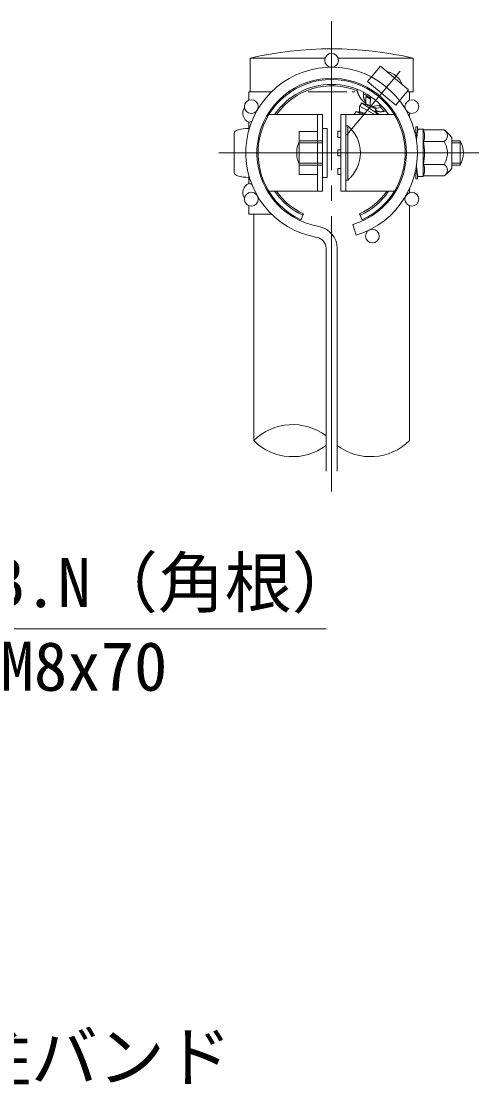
# Model space of a CAD drawing. Units: millimetres, scale not verified. Extents: x -6299 to 6301, y -4455 to 4455.
# Drawn here: x 1357 to 1805, y -1982 to -938 of the extents above; entities that cross this region are included whole.
import ezdxf
from ezdxf.enums import TextEntityAlignment as Align

# ---------------------------------------------------------------- set-up
doc = ezdxf.new("R2010")
doc.units = ezdxf.units.MM
doc.header["$LTSCALE"] = 15
doc.linetypes.add('LONG_CHAIN', pattern=[21, 18, -1, 1, -1])
for name, color, linetype, lineweight in [('0-0_D-STR-TXT', 7, 'Continuous', 9), ('0-3_D-STR2', 7, 'Continuous', 9), ('0-4_D-STR-DIM', 7, 'Continuous', 9), ('0-5_0', 7, 'Continuous', 9), ('0-6_D-STR1', 1, 'Continuous', 9), ('0-7_D-BMK', 2, 'LONG_CHAIN', 9), ('0-8_D-STR3', 3, 'Continuous', 9)]:
    doc.layers.add(name, color=color, linetype=linetype, lineweight=lineweight)
doc.styles.add('ＭＳ ゴシック', font='')
doc.styles.get('ＭＳ ゴシック').set_extended_font_data('MS Gothic')

msp = doc.modelspace()

# ---------------------------------------------------------------- linework, layer by layer
at = {"layer": '0-0_D-STR-TXT'}
msp.add_lwpolyline([(1655.74, -1533.17), (1180.24, -1533.17), (924, -1089.35)], dxfattribs=at)
at = {"layer": '0-3_D-STR2'}
for p, q in [((1681.92, -1136.98), (1685.01, -1147.33)), ((1655.6, -1378.84), (1655.6, -1160.24)), ((1666.4, -1378.84), (1666.4, -1160.24))]:
    msp.add_line(p, q, dxfattribs=at)
for centre in [(1661, -976.09), (1582.41, -1021.46), (1739.6, -1021.46), (1582.41, -1112.21), (1739.6, -1112.21), (1700.96, -1148.32)]:
    msp.add_circle(centre, 6.75, dxfattribs=at)
for centre, radius, start, end in [((1661, -1066.84), 84, 286.60421, 260.16066), ((1661, -1066.84), 73.2, 286.60421, 260.16066), ((1644.8, -1160.24), 21.6, 0, 80.16066), ((1644.8, -1160.24), 10.8, 0, 80.16066)]:
    msp.add_arc(centre, radius, start, end, dxfattribs=at)
at = {"layer": '0-4_D-STR-DIM'}
for centre, start, end in [((1622.9, -1387.18), 52.7739, 134.81854), ((1622.9, -1310.49), 225.18146, 307.2261), ((1699.1, -1310.49), 232.7739, 314.81854)]:
    msp.add_arc(centre, 54.05, start, end, dxfattribs=at)
at = {"layer": '0-5_0'}
for p, q in [((1703.79, -1026.1), (1704.47, -1025.29)), ((1652, -1104.34), (1599.54, -1104.34))]:
    msp.add_line(p, q, dxfattribs=at)
at = {"layer": '0-6_D-STR1'}
for p, q in [((1654.64, -973.84), (1581.2, -973.84)), ((1581.2, -973.84), (1581.2, -1006.84)), ((1740.8, -973.84), (1667.37, -973.84)), ((1740.8, -1006.84), (1740.8, -973.84)), ((1602.22, -1006.84), (1581.2, -1006.84)), ((1621.21, -1006.84), (1619.07, -1006.84)), ((1675.87, -1006.84), (1638.17, -1006.84)), ((1683.84, -1006.84), (1680.99, -1006.84)), ((1740.8, -1006.84), (1734.85, -1006.84)), ((1737.2, -1015.15), (1737.2, -1006.84)), ((1737.2, -1031.49), (1737.2, -1027.77)), ((1737.2, -1105.9), (1737.2, -1102.19)), ((1584.8, -1126.84), (1584.8, -1348.84)), ((1737.2, -1348.84), (1737.2, -1118.52))]:
    msp.add_line(p, q, dxfattribs=at)
msp.add_arc((1661, -1323.12), 358.28, 77.13052, 102.86948, dxfattribs=at)
at = {"layer": '0-7_D-BMK'}
for p, q in [((1661, -1398.84), (1661, -937.84)), ((1728.23, -986.72), (1675.81, -1049.19)), ((1805, -1066.84), (1550.6, -1066.84))]:
    msp.add_line(p, q, dxfattribs=at)
at = {"layer": '0-8_D-STR3'}
for p, q in [((1708.73, -981.96), (1696.2, -996.89)), ((1715.83, -987.23), (1715.65, -987.76)), ((1696.2, -996.89), (1723.77, -1020.03)), ((1729.88, -999.02), (1729.39, -999.29)), ((1602.22, -1006.84), (1580, -1006.84)), ((1580, -1015.16), (1580, -1006.84)), ((1621.21, -1006.84), (1619.07, -1006.84)), ((1694.62, -1011.48), (1694.61, -1018.64)), ((1699.06, -1014.17), (1694.72, -1011.57)), ((1699.18, -1011.54), (1698.72, -1020.95)), ((1688.21, -1021.28), (1688.2, -1026.13)), ((1688.21, -1021.28), (1690.52, -1017.81)), ((1703.21, -1029.34), (1688.57, -1021.1)), ((1705.37, -1027.83), (1690.5, -1018.2)), ((1699.48, -1021.58), (1690.52, -1017.81)), ((1693.69, -1017.62), (1694.37, -1016.82)), ((1694.51, -1018.6), (1693.96, -1019.26)), ((1698.75, -1020.37), (1694.61, -1018.64)), ((1708.84, -1019.63), (1699.64, -1021.72)), ((1704.37, -1023.63), (1699.76, -1021.7)), ((1704.94, -1022.95), (1701.17, -1021.37)), ((1704.94, -1022.95), (1704.04, -1024.02)), ((1709.21, -1022.19), (1704.97, -1022.92)), ((1652, -1029.34), (1599.54, -1029.34)), ((1647.2, -1029.34), (1647.2, -1104.34)), ((1652, -1029.34), (1652, -1104.34)), ((1722.47, -1029.34), (1670, -1029.34)), ((1670, -1029.34), (1670, -1104.34)), ((1674.8, -1029.34), (1674.8, -1104.34)), ((1685.18, -1026.15), (1683.06, -1029.34)), ((1690.41, -1029.34), (1685.1, -1026.37)), ((1693.27, -1029.34), (1687.53, -1026.92)), ((1695.86, -1029.34), (1688.19, -1026.14)), ((1704, -1029.34), (1705.48, -1027.93)), ((1704.04, -1024.02), (1705.48, -1027.93)), ((1580, -1044.59), (1580, -1036.84)), ((1580, -1042.84), (1580, -1044.59)), ((1652, -1042.84), (1656.5, -1042.84)), ((1656.5, -1042.84), (1656.5, -1090.84)), ((1674.8, -1093.54), (1674.8, -1040.14)), ((1676.89, -1040.14), (1674.8, -1040.14)), ((1676.89, -1040.14), (1676.89, -1093.54)), ((1743.5, -1041.34), (1743.5, -1045.26)), ((1743.5, -1041.34), (1745, -1041.34)), ((1744.1, -1053.34), (1745.27, -1043.85)), ((1745, -1041.34), (1745, -1045.26)), ((1750.57, -1043.59), (1745.57, -1043.59)), ((1750.7, -1066.84), (1750.7, -1043.66)), ((1751, -1044.32), (1750.86, -1043.81)), ((1565.6, -1047.34), (1565.6, -1086.34)), ((1629.2, -1045.84), (1629.2, -1087.84)), ((1629.2, -1045.84), (1647.2, -1045.84)), ((1670, -1045.65), (1667, -1045.65)), ((1667, -1045.65), (1667, -1051.65)), ((1670, -1051.65), (1667, -1051.65)), ((1743.4, -1046.03), (1742.87, -1048.03)), ((1744.9, -1046.03), (1743.61, -1050.92)), ((1744.1, -1053.34), (1744.1, -1054.57)), ((1771.09, -1044.32), (1751, -1044.32)), ((1778.6, -1051.84), (1778.6, -1081.84)), ((1629.2, -1054.84), (1652, -1054.84)), ((1629.2, -1056.94), (1652, -1056.94)), ((1670, -1063.84), (1667, -1063.84)), ((1667, -1063.84), (1667, -1069.84)), ((1771.09, -1055.58), (1750.7, -1055.58)), ((1778.6, -1054.84), (1787, -1054.84)), ((1778.6, -1056.87), (1787.98, -1056.87)), ((1787, -1054.84), (1787, -1078.84)), ((1670, -1069.84), (1667, -1069.84)), ((1750.7, -1066.84), (1750.7, -1090.01)), ((1629.2, -1076.74), (1652, -1076.74)), ((1629.2, -1078.84), (1652, -1078.84)), ((1667, -1088.02), (1667, -1082.02)), ((1670, -1082.02), (1667, -1082.02)), ((1743.4, -1087.64), (1742.87, -1085.64)), ((1744.9, -1087.64), (1743.61, -1082.75)), ((1744.1, -1079.1), (1744.1, -1080.34)), ((1744.1, -1080.34), (1745.27, -1089.82)), ((1771.09, -1078.09), (1750.7, -1078.09)), ((1778.6, -1076.81), (1787.98, -1076.81)), ((1778.6, -1078.84), (1787, -1078.84)), ((1580, -1096.84), (1580, -1089.08)), ((1580, -1089.08), (1580, -1090.84)), ((1629.2, -1087.84), (1647.2, -1087.84)), ((1652, -1090.84), (1656.5, -1090.84)), ((1670, -1088.02), (1667, -1088.02)), ((1676.89, -1093.54), (1674.8, -1093.54)), ((1745, -1088.41), (1745, -1092.34)), ((1750.5, -1090.09), (1745.57, -1090.09)), ((1771.09, -1089.35), (1751, -1089.35)), ((1722.47, -1104.34), (1670, -1104.34)), ((1580, -1126.84), (1580, -1118.52)), ((1602.22, -1126.84), (1580, -1126.84)), ((1633.63, -1126.56), (1631, -1132.29)), ((1691, -1132.29), (1688.38, -1126.56))]:
    msp.add_line(p, q, dxfattribs=at)
for points in [[(1708.73, -981.96), (1736.31, -1005.1), (1723.77, -1020.03)], [(1685.91, -1004.42), (1685.93, -1004.75), (1685.96, -1005.08), (1686.01, -1005.42), (1686.06, -1005.75), (1686.12, -1006.08), (1686.19, -1006.4), (1686.28, -1006.73), (1686.36, -1007.06), (1686.46, -1007.38), (1686.56, -1007.7), (1686.67, -1008.02), (1686.79, -1008.34), (1686.91, -1008.65), (1687.04, -1008.96), (1687.17, -1009.27), (1687.3, -1009.57), (1687.44, -1009.87), (1687.58, -1010.16), (1687.73, -1010.45), (1687.87, -1010.74), (1688.02, -1011.02), (1688.17, -1011.3), (1688.32, -1011.57), (1688.47, -1011.83), (1688.62, -1012.09), (1688.77, -1012.35), (1688.93, -1012.6), (1689.08, -1012.85), (1689.24, -1013.09), (1689.4, -1013.33), (1689.57, -1013.56), (1689.73, -1013.79), (1689.9, -1014.02), (1690.08, -1014.25), (1690.26, -1014.47), (1690.44, -1014.69), (1690.63, -1014.91), (1690.83, -1015.12), (1691.03, -1015.34)], [(1692.4, -1007.42), (1692.38, -1007.63), (1692.36, -1007.85), (1692.35, -1008.06), (1692.33, -1008.28), (1692.32, -1008.49), (1692.31, -1008.7), (1692.29, -1008.92), (1692.28, -1009.13), (1692.27, -1009.34), (1692.26, -1009.55), (1692.26, -1009.76), (1692.25, -1009.97), (1692.25, -1010.17), (1692.25, -1010.38), (1692.25, -1010.58), (1692.25, -1010.78), (1692.25, -1010.99), (1692.26, -1011.18), (1692.27, -1011.38), (1692.28, -1011.57), (1692.3, -1011.77), (1692.32, -1011.96), (1692.34, -1012.15), (1692.37, -1012.33), (1692.4, -1012.51), (1692.43, -1012.69), (1692.47, -1012.87), (1692.51, -1013.05), (1692.55, -1013.22), (1692.6, -1013.39), (1692.65, -1013.56), (1692.71, -1013.73), (1692.77, -1013.9), (1692.83, -1014.07), (1692.9, -1014.23), (1692.97, -1014.4), (1693.04, -1014.56), (1693.12, -1014.73), (1693.2, -1014.9)], [(1691.03, -1015.34), (1691.23, -1015.55), (1691.45, -1015.76), (1691.67, -1015.97), (1691.89, -1016.18), (1692.12, -1016.38), (1692.36, -1016.59), (1692.61, -1016.8), (1692.87, -1017), (1693.13, -1017.21), (1693.41, -1017.42), (1693.69, -1017.62)], [(1693.2, -1014.9), (1693.29, -1015.06), (1693.38, -1015.23), (1693.47, -1015.4), (1693.57, -1015.57), (1693.67, -1015.74), (1693.78, -1015.91), (1693.89, -1016.09), (1694, -1016.27), (1694.12, -1016.45), (1694.24, -1016.63), (1694.37, -1016.82), (1694.37, -1016.82)], [(1688.19, -1026.14), (1687.53, -1026.92), (1685.18, -1026.15)], [(1703.91, -1026.21), (1703.79, -1026.1), (1703.79, -1026.1)], [(1708.26, -1029.34), (1708.14, -1029.28), (1708.03, -1029.22), (1707.92, -1029.16), (1707.8, -1029.1), (1707.69, -1029.04), (1707.58, -1028.98), (1707.46, -1028.91), (1707.35, -1028.85), (1707.24, -1028.78), (1707.13, -1028.72), (1707.02, -1028.65), (1706.91, -1028.58), (1706.79, -1028.51), (1706.68, -1028.44), (1706.57, -1028.37), (1706.46, -1028.3), (1706.35, -1028.22), (1706.24, -1028.15), (1706.13, -1028.07), (1706.02, -1027.99), (1705.91, -1027.91), (1705.8, -1027.83), (1705.69, -1027.75), (1705.58, -1027.66), (1705.47, -1027.58), (1705.36, -1027.49), (1705.25, -1027.4), (1705.14, -1027.31), (1705.03, -1027.22), (1704.92, -1027.13), (1704.81, -1027.03), (1704.7, -1026.93), (1704.59, -1026.84), (1704.47, -1026.74), (1704.36, -1026.64), (1704.25, -1026.53), (1704.14, -1026.43), (1704.02, -1026.32), (1703.91, -1026.21)], [(1706.56, -1026.11), (1706.39, -1026.05), (1706.2, -1025.99), (1706.02, -1025.93), (1705.84, -1025.86), (1705.65, -1025.79), (1705.46, -1025.72), (1705.27, -1025.64), (1705.08, -1025.56), (1704.88, -1025.47), (1704.68, -1025.39), (1704.47, -1025.29), (1704.47, -1025.29)], [(1714.07, -1025.6), (1713.86, -1025.66), (1713.65, -1025.71), (1713.44, -1025.76), (1713.23, -1025.81), (1713.03, -1025.86), (1712.82, -1025.92), (1712.61, -1025.96), (1712.4, -1026.01), (1712.2, -1026.06), (1711.99, -1026.1), (1711.79, -1026.15), (1711.58, -1026.19), (1711.38, -1026.23), (1711.18, -1026.27), (1710.98, -1026.3), (1710.78, -1026.33), (1710.58, -1026.36), (1710.38, -1026.39), (1710.19, -1026.42), (1710, -1026.44), (1709.8, -1026.46), (1709.61, -1026.47), (1709.42, -1026.48), (1709.24, -1026.49), (1709.05, -1026.49), (1708.87, -1026.49), (1708.69, -1026.48), (1708.51, -1026.47), (1708.33, -1026.46), (1708.15, -1026.44), (1707.97, -1026.42), (1707.8, -1026.39), (1707.62, -1026.37), (1707.45, -1026.33), (1707.27, -1026.29), (1707.1, -1026.25), (1706.92, -1026.21), (1706.74, -1026.16), (1706.56, -1026.11)], [(1743.5, -1088.41), (1743.5, -1092.34), (1745, -1092.34)]]:
    msp.add_lwpolyline(points, dxfattribs=at)
for centre, radius, start, end in [((1711.13, -1007.09), 20.41, 20.1954, 79.8046), ((1661, -1066.84), 72, 294.62432, 245.37568), ((1661, -1066.84), 67.2, 33.92006, 146.07994), ((1661, -1066.84), 65.7, 67.54306, 145.19563), ((1661, -1066.84), 65.7, 54.56375, 61.56693), ((1583.75, -1027.84), 9.75, 145.52206, 247.38014), ((1661, -1066.84), 59.4, 49.42124, 50.57876), ((1661, -1066.84), 65.7, 38.43307, 45.43625), ((1578.46, -1027.84), 9.13, 9.9641, 11.59585), ((1743.55, -1027.84), 9.13, 168.40415, 170.0359), ((1578.46, -1027.84), 9.13, 279.7159, 299.45512), ((1654.1, -1066.84), 35.1, 310.47549, 49.52451), ((1745.57, -1043.89), 0.3, 90, 173), ((1750.57, -1043.89), 0.3, 15, 90), ((1736.06, -1049.95), 15.97, 339.37322, 22.7756), ((1740.5, -1045.26), 3, 345.11181, 0), ((1746.5, -1051.69), 3, 165.11181, 171.06848), ((1742.39, -1054.64), 1.71, 2.43295, 14.61313), ((1742, -1045.26), 3, 345.11181, 0), ((1768.04, -1049.95), 6.4, 298.45309, 61.54691), ((1758.28, -1064.6), 24, 32.13463, 57.68315), ((1652.3, -1066.84), 25.5, 154.94238, 205.05762), ((1688.43, -1066.84), 63.57, 0, 10.20031), ((1753.81, -1066.84), 20.62, 0, 33.09348), ((1764.5, -1066.84), 25.5, 331.92751, 28.07249), ((1688.43, -1066.84), 63.57, 349.79969, 0), ((1753.81, -1066.84), 20.62, 326.90652, 0), ((1746.5, -1081.98), 3, 188.93152, 194.88819), ((1742.39, -1079.03), 1.71, 345.38687, 357.56705), ((1736.06, -1083.72), 15.97, 337.2244, 20.62678), ((1768.04, -1083.72), 6.4, 298.45309, 61.54691), ((1758.28, -1069.07), 24, 302.31685, 327.86537), ((1740.5, -1088.41), 3, 360, 14.88819), ((1742, -1088.41), 3, 360, 14.88819), ((1745.57, -1089.79), 0.3, 187, 270), ((1750.5, -1089.79), 0.3, 270, 337.2244), ((1583.75, -1105.84), 9.75, 112.61986, 214.47794), ((1578.46, -1105.84), 9.13, 60.54488, 80.2841), ((1661, -1066.84), 67.2, 213.92006, 245.37568), ((1661, -1066.84), 65.7, 214.80437, 245.37568), ((1661, -1066.84), 65.7, 294.62432, 325.19563), ((1661, -1066.84), 67.2, 294.62432, 326.07994), ((1578.46, -1105.84), 9.13, 348.40415, 350.0359), ((1743.55, -1105.84), 9.13, 189.9641, 191.59585), ((1743.55, -1105.84), 9.13, 189.9641, 191.59585)]:
    msp.add_arc(centre, radius, start, end, dxfattribs=at)
for centre, start_param, end_param in [((1580, -1047.34), 1.5707963, 3.1415927), ((1580, -1086.34), 3.1415927, 4.712389)]:
    msp.add_ellipse(centre, major_axis=(14.4, 0), ratio=0.3125, start_param=start_param, end_param=end_param, dxfattribs=at)

# ---------------------------------------------------------------- texts
at = {"layer": '0-0_D-STR-TXT', "style": 'ＭＳ ゴシック'}
for s, p in [('継手B.N（角根）', (1196.13, -1526.42)), ('M8x70', (1336.77, -1608.42)), ('端柱バンド', (1235.45, -1991.15))]:
    msp.add_text(s, height=48.06, dxfattribs=at).set_placement(p, align=Align.BOTTOM_LEFT)

doc.saveas('drawing.dxf')
